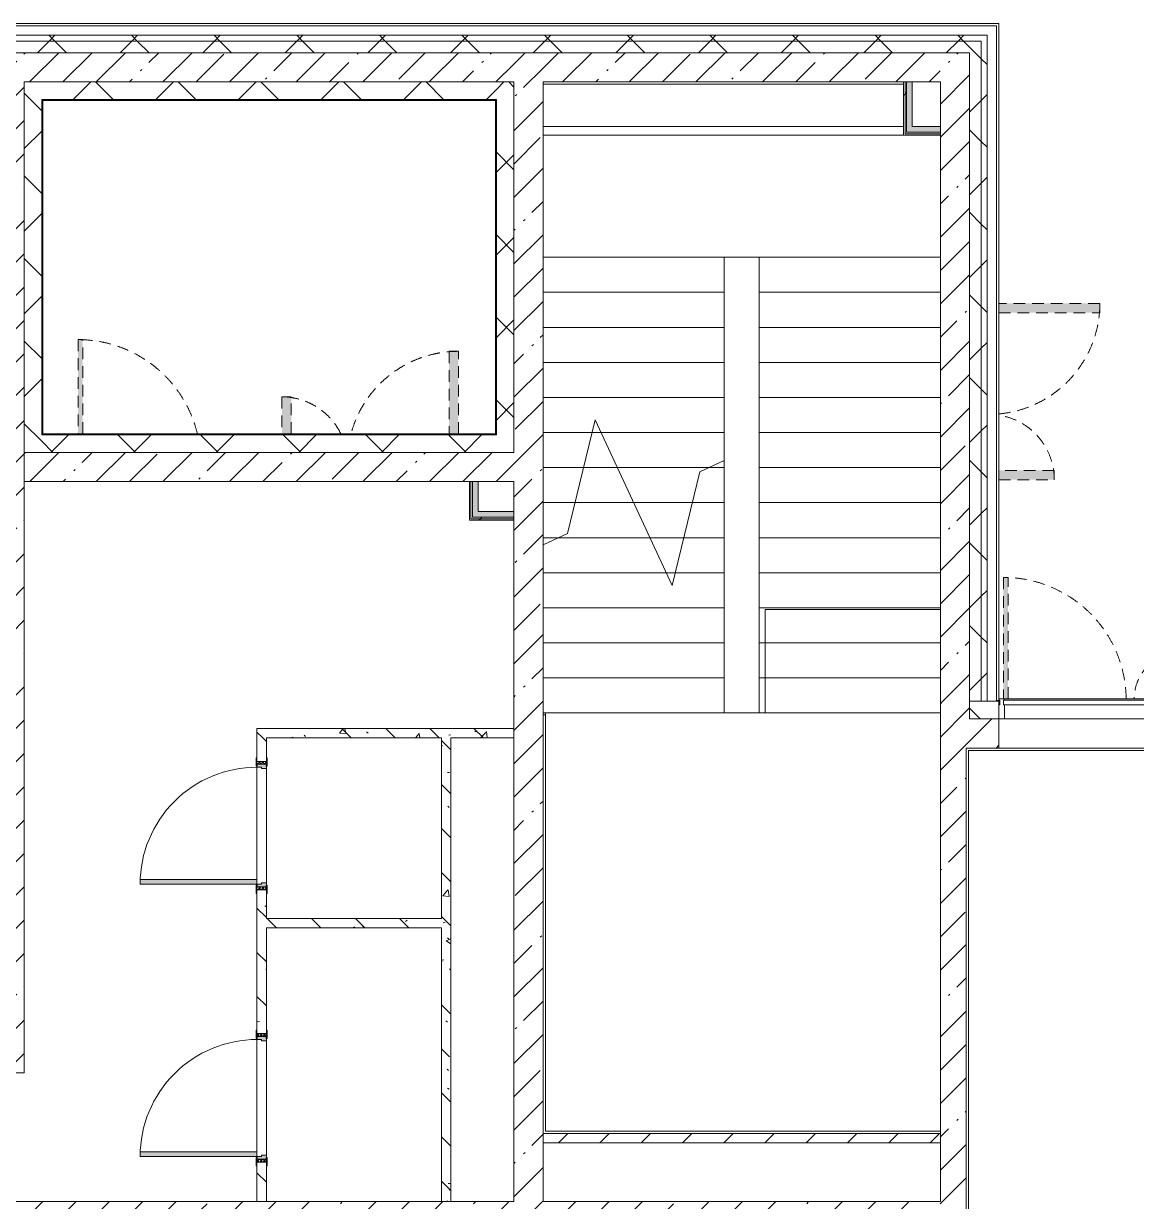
# Model space of a CAD drawing. Header units: millimetres. Extents: x -3238 to 193830, y -8553 to 29000.
# Drawn here: x 143921 to 153445, y 17270 to 27350 of the extents above; entities that cross this region are included whole.
import ezdxf

# ---------------------------------------------------------------- set-up
doc = ezdxf.new("R2010")
doc.units = ezdxf.units.MM
doc.linetypes.add('200_ШТРИХ__ш1_п0_6_', pattern=[160, 100, -60])
for name, color, linetype, lineweight in [('A-DETL-MBND-1', 7, '200_ШТРИХ__ш1_п0_6_', 9), ('A-GLAZ-2', 7, 'Continuous', 5), ('A-GLAZ-CWMG-4', 7, 'Continuous', 5), ('A-WALL', 7, 'Continuous', 9), ('A-WALL-3', 7, 'Continuous', 5), ('I-WALL-6', 7, 'Continuous', 5), ('S-STRS-2', 7, 'Continuous', 5), ('S-STRS-MBND-2', 7, 'Continuous', 5)]:
    doc.layers.add(name, color=color, linetype=linetype, lineweight=lineweight)
for name, color, linetype, lineweight, true_color in [('A-DOOR-2', 7, 'Continuous', 5, 0xaaaaaa), ('A-DOOR-3', 7, 'Continuous', 5, 0xe2e2e2), ('A-DOOR-FRAM-2', 7, 'Continuous', 5, 0xe2e2e2), ('A-DOOR-FRAM-3', 7, 'Continuous', 5, 0xaaaaaa), ('A-FLOR-3', 7, 'Continuous', 5, 0xaaaaaa), ('I-WALL-5', 7, 'Continuous', 9, 0xe7e7e7), ('I-WALL-8', 7, 'Continuous', 5, 0x787878)]:
    doc.layers.add(name, color=color, linetype=linetype, lineweight=lineweight, true_color=true_color)
pattern_1 = [(45, (58957.15, 0), (-353.5534, 353.5534), []), (135, (58957.15, 0), (-353.5534, -353.5534), [])]
pattern_2 = [(45, (58957.15, 0), (-285.1231, 285.1231), []), (45, (59242.27, 0), (-285.1231, 285.1231), [504.031, -100.806, 16.764, -84.042])]
pattern_3 = [(135, (58957.15, 0), (-377.1708, -377.1708), [533.4, -88.9, 17.78, -88.9]), (135, (58957.15, 376.94), (-377.1708, -377.1708), []), (50, (58957.15, 0), (637.6445, -55.7866), [66.675, -733.425]), (355, (58957.15, 0), (-123.3494, 668.699), [53.34, -586.74]), (100.451, (59010.3, -4.65), (514.299, 612.908), [56.665, -623.315]), (46.184, (58957.15, 177.8), (948.7764, -147.15), [100.012, -1100.137]), (96.636, (59036.2, 165.5), (830.909, 865.997), [84.998, -934.973]), (351.184, (58957.2, 177.8), (830.918, 865.988), [80.01, -880.11]), (21, (59046.05, 133.35), (530.6506, -357.9283), [66.675, -733.425]), (326, (59046.05, 133.35), (216.308, 644.6585), [53.34, -586.74]), (71.451, (59090.3, 103.5), (746.9596, 286.7243), [56.665, -623.315]), (37.5, (58957.15, 0), (10.81053, 295.9426), [16.764, -562.864, 16.764, -578.866, -588.962]), (37.5, (58957.15, 0), (10.81053, 295.9426), [-1175.258, 16.764, -572.198]), (7.5, (58957.15, 0), (233.8692, 350.6318), [16.764, -322.834, 16.764, -549.529, -224.472]), (7.5, (58957.15, 0), (233.8692, 350.6318), [-905.891, 16.764, -207.708]), (327.5, (58758.9, 0), (474.5678, -20.0513), [16.764, -205.486, 16.764, -676.656, -920.115]), (327.5, (58758.9, 0), (474.5678, -20.0513), [-915.67, 16.764, -903.351]), (317.5, (58670, 0), (518.4522, 88.9934), [16.764, -272.161, 16.764, -443.738, -653.415]), (317.5, (58670, 0), (518.4522, 88.9934), [-749.427, 16.764, -636.651])]
pattern_4 = [(45, (58957.15, 0), (-530.33, 530.33), []), (135, (58957.15, 0), (-530.33, -530.33), [])]

# ---------------------------------------------------------------- blocks, each defined once
blk = doc.blocks.new('110_Дверь_СКБ_2Ст_Внутренняя - ДН-7д_л__ ДОО_Дв_1450x2100h_Загрузочная_ Помещение холодильных камер-21737406-2_3_1_птичка')
at = {"layer": 'A-DETL-MBND-1'}
for points in [[(767.5, 283), (767.5, 990), (687.5, 990), (687.5, 283)], [(-662.5, 283), (-662.5, 600), (-742.5, 600), (-742.5, 283)]]:
    blk.add_hatch(color=256, dxfattribs=at).paths.add_polyline_path(points)
for p, q in [((767.5, 990), (687.5, 990)), ((687.5, 990), (687.5, 283)), ((767.5, 283), (767.5, 990)), ((-742.5, 600), (-742.5, 283)), ((-662.5, 600), (-742.5, 600)), ((-662.5, 283), (-662.5, 600))]:
    blk.add_line(p, q, dxfattribs=at)
for centre, radius, start, end in [((767.5, 40), 950, 90, 165), ((-742.5, 40), 560, 26.05405, 90)]:
    blk.add_arc(centre, radius, start, end, dxfattribs=at)
blk = doc.blocks.new('110_Дверь_СКБ_1Ст_Внутренняя1 - ДН-6д_ ДОО_Дв_1150x2100-24253098-2_3_1_птичка')
at = {"layer": 'A-DETL-MBND-1'}
blk.add_hatch(color=256, dxfattribs=at).paths.add_polyline_path([(-472.5, 283), (-472.5, 1090), (-512.5, 1090), (-512.5, 283)])
for p, q in [((-512.5, 1090), (-512.5, 283)), ((-472.5, 1090), (-512.5, 1090)), ((-472.5, 283), (-472.5, 1090))]:
    blk.add_line(p, q, dxfattribs=at)
blk.add_arc((-512.5, 40), 1050, 13.41257, 90, dxfattribs=at)
blk = doc.blocks.new('110_Дверь_СКБ_2Ст_Внутренняя - ДН-4д_ ДОО_Дв_1450x2100h_Лестничная клетка-23615437-2_3_1_птичка')
at = {"layer": 'A-DETL-MBND-1'}
for points in [[(-663, 990), (-743, 990), (-743, 125), (-663, 125), (-663, 517)], [(767, 125), (767, 600), (687, 600), (687, 125)]]:
    blk.add_hatch(color=256, dxfattribs=at).paths.add_polyline_path(points)
for p, q in [((-743, 990), (-743, 125)), ((-663, 990), (-743, 990)), ((-663, 125), (-663, 990)), ((767, 600), (687, 600)), ((687, 600), (687, 125)), ((767, 125), (767, 600))]:
    blk.add_line(p, q, dxfattribs=at)
for centre, radius, start, end in [((-743, 40), 950, 5.1855, 90), ((767, 40), 560, 90, 171.0757)]:
    blk.add_arc(centre, radius, start, end, dxfattribs=at)
blk = doc.blocks.new('110_Дверь_СКБ_1Ст_Внутренняя1 - Д-3 _п_ 1100x2100h_много всего-32422909-2_3_1_птичка')
at = {"layer": 'A-DOOR-2'}
h = blk.add_hatch(dxfattribs=at)
h.set_pattern_fill('FP_187', color=256, style=0, pattern_type=2)
h.set_pattern_definition([(135, (1751.41, 104.685), (-14.14214, -14.14214), []), (225, (1751.41, 104.685), (14.14214, -14.14214), [])])
h.paths.add_polyline_path([(537.5, -40), (562.5, -40), (562.5, 40), (537.5, 40)])
at = {"layer": 'A-DOOR-3'}
h = blk.add_hatch(color=256, dxfattribs=at)
h.paths.add_polyline_path([(-512.5, 40), (-512.5, -40), (-477.5, -40), (-477.5, 0), (-487.5, 0), (-487.5, 40)])
h.paths.add_polyline_path([(502.5, 0), (502.5, -40), (537.5, -40), (537.5, 40), (512.5, 40), (512.5, 0)])
at = {"layer": 'A-DOOR-FRAM-2'}
for points in [[(-487.5, 1040), (-487.5, 40), (-447.5, 40), (-447.5, 1040)], [(-567.5, 40), (-497.5, 40), (-497.5, 48), (-567.5, 48)], [(522.5, 40), (592.5, 40), (592.5, 48), (522.5, 48)], [(-567.5, -48), (-497.5, -48), (-497.5, -40), (-567.5, -40)], [(522.5, -48), (592.5, -48), (592.5, -40), (522.5, -40)]]:
    blk.add_hatch(color=256, dxfattribs=at).paths.add_polyline_path(points)
at = {"layer": 'A-DOOR-FRAM-3'}
h = blk.add_hatch(dxfattribs=at)
h.set_pattern_fill('FP_188', color=256, style=0, pattern_type=2)
h.set_pattern_definition([(45, (-371.384, 104.685), (-14.1421, 14.1421), []), (135, (-371.384, 104.685), (-14.1421, -14.1421), [])])
h.paths.add_polyline_path([(-537.5, -40), (-512.5, -40), (-512.5, 40), (-537.5, 40)])
at = {"layer": 'A-DOOR-2'}
for p, q in [((-487.5, 1040), (-487.5, 40)), ((-447.5, 1040), (-487.5, 1040)), ((-447.5, 40), (-447.5, 1040)), ((-487.5, 40), (-447.5, 40))]:
    blk.add_line(p, q, dxfattribs=at)
blk.add_arc((-487.5, 40), 1000, 360, 90, dxfattribs=at)
at = {"layer": 'A-DOOR-FRAM-3'}
for p, q in [((-497.5, 48), (-567.5, 48)), ((-567.5, 48), (-567.5, 40)), ((-567.5, 40), (-497.5, 40)), ((-512.5, 40), (-537.5, 40)), ((-537.5, 40), (-537.5, -40)), ((-487.5, 40), (-512.5, 40)), ((-512.5, 40), (-512.5, -40)), ((-512.5, -40), (-512.5, 40)), ((-497.5, 40), (-512.5, 40)), ((-512.5, 40), (-512.5, 39)), ((-512.5, 39), (-497.5, 39)), ((-497.5, 40), (-497.5, 48)), ((-497.5, 39), (-497.5, 40)), ((-487.5, 0), (-487.5, 40)), ((-477.5, 0), (-487.5, 0)), ((-477.5, -40), (-477.5, 0)), ((512.5, 0), (502.5, 0)), ((502.5, 0), (502.5, -40)), ((512.5, 40), (512.5, 0)), ((537.5, 40), (512.5, 40)), ((592.5, 48), (522.5, 48)), ((522.5, 48), (522.5, 40)), ((537.5, 40), (522.5, 40)), ((522.5, 40), (522.5, 39)), ((522.5, 40), (592.5, 40)), ((522.5, 39), (537.5, 39)), ((537.5, -40), (537.5, 40)), ((562.5, 40), (537.5, 40)), ((537.5, 40), (537.5, -40)), ((537.5, 39), (537.5, 40)), ((562.5, -40), (562.5, 40)), ((592.5, 40), (592.5, 48)), ((-497.5, -40), (-567.5, -40)), ((-567.5, -40), (-567.5, -48)), ((-567.5, -48), (-497.5, -48)), ((-537.5, -40), (-512.5, -40)), ((-497.5, -39), (-512.5, -39)), ((-512.5, -39), (-512.5, -40)), ((-512.5, -40), (-477.5, -40)), ((-512.5, -40), (-497.5, -40)), ((-497.5, -40), (-497.5, -39)), ((-497.5, -48), (-497.5, -40)), ((502.5, -40), (537.5, -40)), ((537.5, -39), (522.5, -39)), ((522.5, -39), (522.5, -40)), ((522.5, -40), (537.5, -40)), ((592.5, -40), (522.5, -40)), ((522.5, -40), (522.5, -48)), ((522.5, -48), (592.5, -48)), ((537.5, -40), (537.5, -39)), ((537.5, -40), (562.5, -40)), ((592.5, -48), (592.5, -40))]:
    blk.add_line(p, q, dxfattribs=at)
blk = doc.blocks.new('DRS_ДПУ_распашная__2Ст_Прямоугольная1 - ВН-4_ Нр_ДО_1500х2200 глухая-26741401-2_3_1_птичка')
at = {"layer": 'A-DETL-MBND-1'}
h = blk.add_hatch(color=256, dxfattribs=at)
h.paths.add_polyline_path([(-760, 10), (-730, 10), (-730, 1050), (-770, 1050), (-770, 10)])
h.paths.add_polyline_path([(-760, 0), (-760, 10), (-770, 0)])
h = blk.add_hatch(color=256, dxfattribs=at)
h.paths.add_polyline_path([(760, 0), (770, 0), (760, 10)])
h.paths.add_polyline_path([(760, 10), (770, 10), (770, 423), (730, 423), (730, 10)])
for p, q in [((-770, 1050), (-770, 10)), ((-730, 1050), (-770, 1050)), ((-730, 10), (-730, 1050)), ((770, 423), (730, 423)), ((730, 423), (730, 10)), ((770, 10), (770, 423))]:
    blk.add_line(p, q, dxfattribs=at)
for centre, radius, start, end in [((-770, 0), 1050, 0.552, 90), ((770, 0), 423, 90, 178.6103)]:
    blk.add_arc(centre, radius, start, end, dxfattribs=at)
blk = doc.blocks.new('Прямоугольный импост - Импост структурный с накладкой - 170мм-23713232-2_3_1_птичка')
at = {"layer": 'A-DETL-MBND-1'}
blk.add_line((0, 0), (-10, 0), dxfattribs=at)
blk = doc.blocks.new('Прямоугольный импост - Импост структурный с накладкой - 170мм-22874499-2_3_1_птичка')
at = {"layer": 'A-GLAZ-CWMG-4'}
for p, q in [((0, 160), (-50, 160)), ((-50, 160), (-50, 40)), ((0, 40), (0, 160)), ((-50, 40), (-40, 40)), ((-40, 0), (-50, 0)), ((-50, 0), (-50, -10)), ((-40, 40), (-40, 0)), ((-10, 0), (-10, 40)), ((-10, 40), (0, 40)), ((0, 0), (-10, 0)), ((0, -10), (0, 0)), ((-50, -10), (0, -10))]:
    blk.add_line(p, q, dxfattribs=at)
blk = doc.blocks.new('PNS_Панель прямоугольная1 - Нр_Стекло - 40мм-22959730-2_3_1_птичка')
at = {"layer": 'A-GLAZ-2'}
for p, q in [((-770, 0), (770, 0)), ((770, 0), (-770, 0)), ((-760, -40), (760, -40))]:
    blk.add_line(p, q, dxfattribs=at)
blk = doc.blocks.new('Прямоугольный импост - Импост структурный с накладкой - 170мм-22855553-2_3_1_птичка')
at = {"layer": 'A-GLAZ-CWMG-4'}
for p, q in [((93360, 21560), (93360, 21570)), ((93360, 21570), (94880, 21570)), ((94880, 21570), (94880, 21560)), ((93360, 21400), (94880, 21400))]:
    blk.add_line(p, q, dxfattribs=at)
blk = doc.blocks.new('Зашивка приборов отопления33 - Зашивка приборов отопления-33324347-2_3_1_птичка')
at = {"layer": 'A-WALL-3'}
for p, q in [((124366, 19499), (121281, 19499)), ((121281, 19136), (124366, 19136)), ((124366, 19136), (121281, 19136)), ((121281, 19061), (124366, 19061))]:
    blk.add_line(p, q, dxfattribs=at)

msp = doc.modelspace()

# ---------------------------------------------------------------- hatches: boundary and pattern name
at = {"layer": 'A-WALL-3'}
h = msp.add_hatch(dxfattribs=at)
h.set_pattern_fill('FP_151', color=256, style=0, pattern_type=2)
h.set_pattern_definition(pattern_1)
h.paths.add_polyline_path([(152117.2, 27200), (152117.2, 27250), (139307.2, 27250), (139307.2, 27200), (152017.2, 27200)])
h.paths.add_polyline_path([(136807.2, 27200), (136807.2, 27250), (135297.2, 27250), (135297.2, 27200), (136003.2, 27200)])
h.paths.add_polyline_path([(125117.2, 27200), (126917.2, 27200), (126917.2, 27250), (125117.2, 27250)])
h.paths.add_polyline_path([(127817.2, 27200), (133197.2, 27200), (133197.2, 27250), (127817.2, 27250)])
h.paths.add_polyline_path([(124217.2, 27200), (124217.2, 27250), (123137.2, 27250), (123137.2, 27200), (123912.4, 27200)])
h.paths.add_polyline_path([(112817.3, 27200), (113967, 27200), (113967, 27250), (112817.3, 27250)])
h.paths.add_polyline_path([(109717.3, 27200), (109717.3, 27250), (108617.4, 27250), (108617.4, 27200), (108937.7, 27200)])
h.paths.add_polyline_path([(114867, 27200), (116117.2, 27200), (116117.2, 27250), (114867, 27250)])
h.paths.add_polyline_path([(107717.4, 27200), (107717.4, 27250), (106464.2, 27250), (106464.2, 27200), (106855.7, 27200)])
h.paths.add_polyline_path([(119997.2, 27200), (119997.2, 27250), (118817.2, 27250), (118817.2, 27200), (119712.4, 27200)])
h.paths.add_polyline_path([(103364.2, 27200), (103364.2, 27250), (100967.2, 27250), (100967.2, 27200), (102691.8, 27200)])
h = msp.add_hatch(dxfattribs=at)
h.set_pattern_fill('FP_151', color=256, style=0, pattern_type=2)
h.set_pattern_definition(pattern_1)
h.paths.add_polyline_path([(152167.2, 21550), (152167.2, 27250), (152117.2, 27250), (152117.2, 21550), (152138.5, 21550)])
h = msp.add_hatch(dxfattribs=at)
h.set_pattern_fill('FP_151', color=256, style=0, pattern_type=2)
h.set_pattern_definition(pattern_1)
h.paths.add_polyline_path([(152017.2, 27100), (152017.2, 27200), (139307.2, 27200), (139307.2, 27100), (148495, 27100)])
h.paths.add_polyline_path([(136003.2, 27100), (136807.2, 27100), (136807.2, 27200), (135297.2, 27200), (135297.2, 27100), (135707.2, 27100)])
h.paths.add_polyline_path([(125593.4, 27100), (126917.2, 27100), (126917.2, 27200), (125117.2, 27200), (125117.2, 27100)])
h.paths.add_polyline_path([(129267.2, 27100), (133197.2, 27100), (133197.2, 27200), (127817.2, 27200), (127817.2, 27100)])
h.paths.add_polyline_path([(119347.5, 27100), (119997.2, 27100), (119997.2, 27200), (118817.2, 27200), (118817.2, 27100)])
h.paths.add_polyline_path([(123511.5, 27100), (124217.2, 27100), (124217.2, 27200), (123137.2, 27200), (123137.2, 27100)])
h.paths.add_polyline_path([(113101.6, 27100), (113967, 27100), (113967, 27200), (112817.3, 27200), (112817.3, 27100)])
h.paths.add_polyline_path([(114867, 27100), (116117.2, 27100), (116117.2, 27200), (114867, 27200)])
h.paths.add_polyline_path([(109322, 27100), (109717.3, 27100), (109717.3, 27200), (108617.4, 27200), (108617.4, 27100), (108937.7, 27100)])
h.paths.add_polyline_path([(103364.2, 27100), (103364.2, 27200), (101017.2, 27200), (101017.2, 27100), (102691.8, 27100)])
h.paths.add_polyline_path([(106464.2, 27100), (107717.4, 27100), (107717.4, 27200), (106464.2, 27200)])
h = msp.add_hatch(dxfattribs=at)
h.set_pattern_fill('FP_151', color=256, style=0, pattern_type=2)
h.set_pattern_definition(pattern_1)
h.paths.add_polyline_path([(152117.2, 21550), (152117.2, 27200), (152017.2, 27200), (152017.2, 21550)])
h = msp.add_hatch(dxfattribs=at)
h.set_pattern_fill('FP_151', color=256, style=0, pattern_type=2)
h.set_pattern_definition(pattern_1)
h.paths.add_polyline_path([(143927.2, 23680), (144077.2, 23680), (144077.2, 26850), (143927.2, 26850), (143927.2, 23986.7)])
h = msp.add_hatch(dxfattribs=at)
h.set_pattern_fill('FP_151', color=256, style=0, pattern_type=2)
h.set_pattern_definition(pattern_1)
h.paths.add_polyline_path([(147967.2, 26700), (147967.2, 26850), (144077.2, 26850), (144080.2, 26700), (147964.2, 26700)])
h = msp.add_hatch(dxfattribs=at)
h.set_pattern_fill('FP_151', color=256, style=0, pattern_type=2)
h.set_pattern_definition(pattern_1)
h.paths.add_polyline_path([(147967.2, 23680), (148117.2, 23680), (148117.2, 26850), (147967.2, 26850), (147967.2, 23830)])
h = msp.add_hatch(dxfattribs=at)
h.set_pattern_fill('FP_151', color=256, style=0, pattern_type=2)
h.set_pattern_definition(pattern_1)
h.paths.add_polyline_path([(146413.1, 23680), (147967.2, 23680), (147964.2, 23830), (144077.2, 23830), (144077.2, 23680), (145372.1, 23680)])
h = msp.add_hatch(dxfattribs=at)
h.set_pattern_fill('FP_151', color=256, style=0, pattern_type=2)
h.set_pattern_definition(pattern_1)
h.paths.add_polyline_path([(184037.2, 21400), (184187.2, 21400), (184187.2, 21550), (179107.4, 21550), (179107.4, 21400), (183888.4, 21400)])
h.paths.add_polyline_path([(168907.6, 21400), (170207.2, 21400), (170207.2, 21550), (168907.6, 21550)])
h.paths.add_polyline_path([(168007.6, 21400), (168007.6, 21550), (166707.6, 21550), (166707.6, 21400), (167232.7, 21400)])
h.paths.add_polyline_path([(171107.2, 21400), (172257.6, 21400), (172257.6, 21550), (171107.2, 21550)])
h.paths.add_polyline_path([(178207.4, 21400), (178207.4, 21550), (176857.6, 21550), (176857.6, 21400), (177642.5, 21400)])
h.paths.add_polyline_path([(165150.7, 21400), (165807.6, 21400), (165807.6, 21550), (164507.4, 21550), (164507.4, 21400), (165007.2, 21400)])
h.paths.add_polyline_path([(175560.5, 21400), (175957.6, 21400), (175957.6, 21550), (174557.6, 21550), (174557.6, 21400), (175057.6, 21400)])
h.paths.add_polyline_path([(161007.2, 21400), (162207.4, 21400), (162207.4, 21550), (161007.2, 21550)])
h.paths.add_polyline_path([(152138.5, 21400), (152267.2, 21400), (152267.2, 21550), (152017.2, 21550), (152017.2, 21400)])
h.paths.add_polyline_path([(156822.9, 21400), (160107.2, 21400), (160107.2, 21550), (155567.2, 21550), (155567.2, 21400)])
at = {"layer": 'I-WALL-5'}
for points in [[(151527.2, 26420), (151527.2, 26850), (151477.2, 26850), (151477.2, 26420)], [(151767.2, 26420), (151767.2, 26470), (151527.2, 26470), (151527.2, 26420), (151618, 26420)], [(147812.2, 23125), (147812.2, 23430), (147762.2, 23430), (147762.2, 23125)], [(147812.2, 23125), (148117.2, 23125), (148117.2, 23175), (147812.2, 23175)]]:
    msp.add_hatch(color=256, dxfattribs=at).paths.add_polyline_path(points)
at = {"layer": 'I-WALL-6'}
h = msp.add_hatch(dxfattribs=at)
h.set_pattern_fill('FP_159', color=256, style=0, pattern_type=2)
h.set_pattern_definition(pattern_2)
h.paths.add_polyline_path([(143707.2, 18370), (143927.2, 18370), (143927.2, 27100), (143707.2, 27100), (143707.2, 18661.1)])
h = msp.add_hatch(dxfattribs=at)
h.set_pattern_fill('FP_159', color=256, style=0, pattern_type=2)
h.set_pattern_definition(pattern_2)
h.paths.add_polyline_path([(146413.1, 26850), (148117.2, 26850), (148117.2, 27100), (143927.2, 27100), (143927.2, 26850), (144331.1, 26850)])
h = msp.add_hatch(dxfattribs=at)
h.set_pattern_fill('FP_159', color=256, style=0, pattern_type=2)
h.set_pattern_definition(pattern_2)
h.paths.add_polyline_path([(148367.2, 17270), (148367.2, 27100), (148117.2, 27100), (148117.2, 17270)])
h = msp.add_hatch(dxfattribs=at)
h.set_pattern_fill('FP_159', color=256, style=0, pattern_type=2)
h.set_pattern_definition(pattern_2)
h.paths.add_polyline_path([(150577, 26850), (151767.2, 26850), (151767.2, 27100), (148367.2, 27100), (148367.2, 26850), (148495, 26850)])
h = msp.add_hatch(dxfattribs=at)
h.set_pattern_fill('FP_159', color=256, style=0, pattern_type=2)
h.set_pattern_definition(pattern_2)
h.paths.add_polyline_path([(151987.2, 21550), (152017.2, 21558), (152017.2, 27100), (151767.2, 27100), (151767.2, 21550)])
h.paths.add_polyline_path([(151987.2, 21400), (152017.2, 21400), (152017.2, 21550), (151987.2, 21550)])
h = msp.add_hatch(dxfattribs=at)
h.set_pattern_fill('FP_255', color=256, style=0, pattern_type=2)
h.set_pattern_definition(pattern_4)
h.paths.add_polyline_path([(151464.7, 26395), (151464.7, 26850), (151452.2, 26850), (151452.2, 26395)])
h = msp.add_hatch(dxfattribs=at)
h.set_pattern_fill('FP_255', color=256, style=0, pattern_type=2)
h.set_pattern_definition(pattern_4)
h.paths.add_polyline_path([(151477.2, 26407.5), (151477.2, 26850), (151464.7, 26850), (151464.7, 26407.5)])
h = msp.add_hatch(dxfattribs=at)
h.set_pattern_fill('FP_159', color=256, style=0, pattern_type=2)
h.set_pattern_definition(pattern_2)
h.paths.add_polyline_path([(147454, 23430), (148117.2, 23430), (148117.2, 23680), (143927.2, 23680), (143927.2, 23430), (146413.1, 23430)])
h = msp.add_hatch(dxfattribs=at)
h.set_pattern_fill('FP_255', color=256, style=0, pattern_type=2)
h.set_pattern_definition(pattern_4)
h.paths.add_polyline_path([(147749.7, 23100), (148117.2, 23100), (148117.2, 23112.5), (147749.7, 23112.5)])
h = msp.add_hatch(dxfattribs=at)
h.set_pattern_fill('FP_255', color=256, style=0, pattern_type=2)
h.set_pattern_definition(pattern_4)
h.paths.add_polyline_path([(147974.5, 23112.5), (148117.2, 23112.5), (148117.2, 23125), (147762.2, 23125), (147762.2, 23112.5), (147812.2, 23112.5)])
h = msp.add_hatch(dxfattribs=at)
h.set_pattern_fill('FP_159', color=256, style=0, pattern_type=2)
h.set_pattern_definition(pattern_2)
h.paths.add_polyline_path([(151987.2, 13400), (151987.2, 13620), (151957.2, 13620), (151957.2, 13628), (151987.2, 13628), (151987.2, 21550), (151767.2, 21550), (151767.2, 13400), (151957.2, 13400)])
h = msp.add_hatch(dxfattribs=at)
h.set_pattern_fill('FP_159', color=256, style=0, pattern_type=2)
h.set_pattern_definition(pattern_2)
h.paths.add_polyline_path([(159537.2, 21150), (159537.2, 21400), (155567.2, 21400), (155567.2, 21150), (159277.2, 21150)])
h.paths.add_polyline_path([(152138.5, 21150), (152267.2, 21150), (152267.2, 21400), (151987.2, 21400), (151987.2, 21150)])
h = msp.add_hatch(dxfattribs=at)
h.set_pattern_fill('FP_163', color=256, style=0, pattern_type=2)
h.set_pattern_definition([(45, (58957.15, 0), (-176.7767, 176.7767), [])])
h.paths.add_polyline_path([(151767.2, 17770), (151767.2, 17850), (148367.2, 17850), (148367.2, 17770), (148495, 17770)])
h = msp.add_hatch(dxfattribs=at)
h.set_pattern_fill('FP_159', color=256, style=0, pattern_type=2)
h.set_pattern_definition(pattern_2)
h.paths.add_polyline_path([(143707.2, 16300), (143927.2, 16300), (143927.2, 17270), (143707.2, 17270), (143707.2, 16886)])
h = msp.add_hatch(dxfattribs=at)
h.set_pattern_fill('FP_159', color=256, style=0, pattern_type=2)
h.set_pattern_definition(pattern_2)
h.paths.add_polyline_path([(145227.2, 17050), (145447.2, 17050), (145447.2, 17270), (143927.2, 17270), (143927.2, 17050), (144331.1, 17050)])
h = msp.add_hatch(dxfattribs=at)
h.set_pattern_fill('FP_159', color=256, style=0, pattern_type=2)
h.set_pattern_definition(pattern_2)
h.paths.add_polyline_path([(151767.2, 17050), (151767.2, 17270), (145447.2, 17270), (145447.2, 17050), (150577, 17050)])
at = {"layer": 'I-WALL-8'}
h = msp.add_hatch(dxfattribs=at)
h.set_pattern_fill('FP_170', color=256, style=0, pattern_type=2)
h.set_pattern_definition(pattern_3)
h.paths.add_polyline_path([(148117.2, 21235.8), (148117.2, 21315.8), (145918.9, 21315.8), (145918.9, 21235.8), (147578.9, 21235.8)])
h = msp.add_hatch(dxfattribs=at)
h.set_pattern_fill('FP_170', color=256, style=0, pattern_type=2)
h.set_pattern_definition(pattern_3)
h.paths.add_polyline_path([(145918.9, 17270), (145998.9, 17270), (145998.9, 17605.4), (145918.9, 17605.4), (145918.9, 17477.7)])
h.paths.add_polyline_path([(145918.9, 18705.4), (145998.9, 18705.4), (145998.9, 19935.8), (145918.9, 19935.8), (145918.9, 18735.4)])
h.paths.add_polyline_path([(145998.9, 21035.8), (145998.9, 21235.8), (145918.9, 21235.8), (145918.9, 21035.8)])
h = msp.add_hatch(dxfattribs=at)
h.set_pattern_fill('FP_170', color=256, style=0, pattern_type=2)
h.set_pattern_definition(pattern_3)
h.paths.add_polyline_path([(147578.9, 16180), (147578.9, 17050), (147498.9, 17050), (147498.9, 16180)])
h.paths.add_polyline_path([(147498.9, 17270), (147578.9, 17270), (147578.9, 21235.8), (147498.9, 21235.8), (147498.9, 17477.7)])
h = msp.add_hatch(dxfattribs=at)
h.set_pattern_fill('FP_170', color=256, style=0, pattern_type=2)
h.set_pattern_definition(pattern_3)
h.paths.add_polyline_path([(147498.9, 19610), (147498.9, 19690), (145998.9, 19690), (145998.9, 19610), (146413.1, 19610)])

# ---------------------------------------------------------------- linework, layer by layer
at = {"layer": 'A-FLOR-3'}
for p, q in [((151767.2, 22335), (150267.2, 22335)), ((150267.2, 22335), (150267.2, 21450)), ((148388.2, 21435), (148367.2, 21435)), ((148388.2, 21450), (148388.2, 17871)), ((151767.2, 21450), (149917.2, 21450)), ((152007.2, 21130), (152007.2, 13628)), ((154137.2, 21130), (152007.2, 21130)), ((154137.2, 21150), (152267.2, 21150)), ((148388.2, 17871), (151767.2, 17871))]:
    msp.add_line(p, q, dxfattribs=at)
at = {"layer": 'A-WALL'}
for p, q in [((152247.2, 27330), (139307.2, 27330)), ((152247.2, 21550), (152247.2, 27330)), ((152167.2, 27250), (139307.2, 27250)), ((152167.2, 21550), (152167.2, 27250)), ((152117.2, 27200), (139307.2, 27200)), ((152117.2, 21550), (152117.2, 27200)), ((152017.2, 27100), (152017.2, 21400)), ((143927.2, 26850), (144085.2, 26850)), ((147959.2, 26850), (148117.2, 26850)), ((148117.2, 23680), (148117.2, 26850)), ((151464.7, 26407.5), (151464.7, 26850)), ((151477.2, 26420), (151477.2, 26850)), ((144077.2, 23830), (144077.2, 26700)), ((144077.2, 26700), (147967.2, 26700)), ((144080.2, 23833), (144080.2, 26697)), ((144080.2, 26697), (147964.2, 26697)), ((147964.2, 26697), (147964.2, 23833)), ((147967.2, 26700), (147967.2, 23830)), ((151767.2, 26420), (151477.2, 26420)), ((151767.2, 26395), (151767.2, 26470)), ((151767.2, 26407.5), (151464.7, 26407.5)), ((144077.2, 23830), (147967.2, 23830)), ((144080.2, 23833), (147964.2, 23833)), ((147812.2, 23430), (147737.2, 23430)), ((147749.7, 23112.5), (147749.7, 23430)), ((147762.2, 23125), (147762.2, 23430)), ((148117.2, 23112.5), (147749.7, 23112.5)), ((148117.2, 23125), (147762.2, 23125)), ((148117.2, 23100), (148117.2, 23175)), ((151767.2, 21550), (151767.2, 21150)), ((152267.2, 21550), (152017.2, 21550)), ((152247.2, 21558), (152267.2, 21558)), ((152267.2, 21553), (152247.2, 21553)), ((152017.2, 21400), (152267.2, 21400)), ((148117.2, 21235.8), (148117.2, 21315.8)), ((148367.2, 17850), (148367.2, 17770)), ((151767.2, 17770), (151767.2, 17850)), ((145918.9, 17270), (145998.9, 17270)), ((147498.9, 17270), (147578.9, 17270))]:
    msp.add_line(p, q, dxfattribs=at)
at = {"layer": 'A-WALL-3'}
for p, q in [((152267.2, 27350), (113967, 27350)), ((152267.2, 21400), (152267.2, 27350)), ((143157.2, 27100), (152017.2, 27100)), ((144085.2, 23838), (144085.2, 26692)), ((144085.2, 26692), (147959.2, 26692)), ((147959.2, 26692), (147959.2, 23838)), ((147959.2, 23838), (144085.2, 23838)), ((143927.2, 23680), (148117.2, 23680))]:
    msp.add_line(p, q, dxfattribs=at)
at = {"layer": 'I-WALL-6'}
for p, q in [((152017.2, 27100), (148117.2, 27100)), ((143927.2, 18370), (143927.2, 26850)), ((144085.2, 26850), (147959.2, 26850)), ((148367.2, 17850), (148367.2, 26850)), ((148367.2, 26850), (151767.2, 26850)), ((151452.2, 26850), (151452.2, 26395)), ((151527.2, 26470), (151527.2, 26850)), ((151767.2, 26850), (151767.2, 26470)), ((151767.2, 26470), (151527.2, 26470)), ((151452.2, 26395), (151767.2, 26395)), ((151767.2, 26395), (151767.2, 17850)), ((143927.2, 23430), (147737.2, 23430)), ((147737.2, 23430), (147737.2, 23100)), ((147812.2, 23430), (148117.2, 23430)), ((147812.2, 23175), (147812.2, 23430)), ((148117.2, 23430), (148117.2, 23175)), ((147737.2, 23100), (148117.2, 23100)), ((148117.2, 23175), (147812.2, 23175)), ((148117.2, 23100), (148117.2, 21315.8)), ((152267.2, 21150), (152267.2, 21400)), ((148117.2, 21315.8), (145918.9, 21315.8)), ((145918.9, 21315.8), (145918.9, 21065.8)), ((145998.9, 21235.8), (147498.9, 21235.8)), ((145998.9, 21065.8), (145998.9, 21235.8)), ((147498.9, 21235.8), (147498.9, 19690)), ((147578.9, 21235.8), (148117.2, 21235.8)), ((147578.9, 17270), (147578.9, 21235.8)), ((148117.2, 21235.8), (148117.2, 17270)), ((151987.2, 13628), (151987.2, 21150)), ((151987.2, 21150), (152267.2, 21150)), ((145918.9, 20025.8), (145918.9, 20985.8)), ((145998.9, 20975.8), (145998.9, 19995.8)), ((145918.9, 19905.8), (145918.9, 18735.4)), ((145998.9, 19690), (145998.9, 19905.8)), ((147498.9, 19690), (145998.9, 19690)), ((145998.9, 18735.4), (145998.9, 19610)), ((145998.9, 19610), (147498.9, 19610)), ((147498.9, 19610), (147498.9, 17270)), ((145918.9, 17695.4), (145918.9, 18655.4)), ((145998.9, 18645.4), (145998.9, 17665.4)), ((143707.2, 18370), (143927.2, 18370)), ((151767.2, 17850), (148367.2, 17850)), ((148367.2, 17270), (148367.2, 17770)), ((148367.2, 17770), (151767.2, 17770)), ((151767.2, 17770), (151767.2, 17270)), ((145918.9, 17575.4), (145918.9, 17270)), ((145998.9, 17270), (145998.9, 17575.4)), ((145918.9, 17270), (143707.2, 17270)), ((147498.9, 17270), (145998.9, 17270)), ((148117.2, 17270), (147578.9, 17270)), ((151767.2, 17270), (148367.2, 17270))]:
    msp.add_line(p, q, dxfattribs=at)
at = {"layer": 'S-STRS-2'}
for p, q in [((148367.2, 25350), (149917.2, 25350)), ((148367.2, 25350), (149917.2, 25350)), ((149917.2, 25350), (150217.2, 25350)), ((149917.2, 25050), (149917.2, 25350)), ((151767.2, 25350), (150217.2, 25350)), ((150217.2, 25350), (150217.2, 25050)), ((151767.2, 25350), (150217.2, 25350)), ((148367.2, 25050), (149917.2, 25050)), ((148367.2, 25050), (149917.2, 25050)), ((149917.2, 24750), (149917.2, 25050)), ((150217.2, 25050), (150217.2, 24750)), ((151767.2, 25050), (150217.2, 25050)), ((151767.2, 25050), (150217.2, 25050)), ((148367.2, 24750), (149917.2, 24750)), ((148367.2, 24750), (149917.2, 24750)), ((149917.2, 24450), (149917.2, 24750)), ((150217.2, 24750), (150217.2, 24450)), ((151767.2, 24750), (150217.2, 24750)), ((151767.2, 24750), (150217.2, 24750)), ((148367.2, 24450), (149917.2, 24450)), ((148367.2, 24450), (149917.2, 24450)), ((149917.2, 24150), (149917.2, 24450)), ((150217.2, 24450), (150217.2, 24150)), ((151767.2, 24450), (150217.2, 24450)), ((151767.2, 24450), (150217.2, 24450)), ((148367.2, 24150), (149917.2, 24150)), ((148367.2, 24150), (149917.2, 24150)), ((149917.2, 23850), (149917.2, 24150)), ((150217.2, 24150), (150217.2, 23850)), ((151767.2, 24150), (150217.2, 24150)), ((151767.2, 24150), (150217.2, 24150)), ((148367.2, 23850), (148785.7, 23850)), ((148367.2, 23850), (148785.7, 23850)), ((148785.7, 23850), (148862.4, 23850)), ((148785.7, 23850), (148862.4, 23850)), ((148862.4, 23850), (149917.2, 23850)), ((148862.4, 23850), (149917.2, 23850)), ((149917.2, 23611.4), (149917.2, 23850)), ((150217.2, 23850), (150217.2, 23550)), ((151767.2, 23850), (150217.2, 23850)), ((151767.2, 23850), (150217.2, 23850)), ((149917.2, 23550), (149917.2, 23611.4)), ((148367.2, 23550), (148712.8, 23550)), ((148367.2, 23550), (148712.8, 23550)), ((148712.8, 23550), (149002.3, 23550)), ((148712.8, 23550), (149002.3, 23550)), ((149002.3, 23550), (149785.5, 23550)), ((149002.3, 23550), (149785.5, 23550)), ((149785.5, 23550), (149917.2, 23550)), ((149785.5, 23550), (149917.2, 23550)), ((149917.2, 23250), (149917.2, 23550)), ((150217.2, 23550), (150217.2, 23250)), ((151767.2, 23550), (150217.2, 23550)), ((151767.2, 23550), (150217.2, 23550)), ((148367.2, 23250), (148639.9, 23250)), ((148367.2, 23250), (148639.9, 23250)), ((148639.9, 23250), (149142.2, 23250)), ((148639.9, 23250), (149142.2, 23250)), ((149142.2, 23250), (149644.4, 23250)), ((149142.2, 23250), (149644.4, 23250)), ((149644.4, 23250), (149917.2, 23250)), ((149644.4, 23250), (149917.2, 23250)), ((149917.2, 22950), (149917.2, 23250)), ((150217.2, 23250), (150217.2, 22950)), ((151767.2, 23250), (150217.2, 23250)), ((151767.2, 23250), (150217.2, 23250)), ((148367.2, 22950), (148495, 22950)), ((148367.2, 22950), (148495, 22950)), ((148498.8, 22950), (149282, 22950)), ((148498.8, 22950), (149282, 22950)), ((149282, 22950), (149571.5, 22950)), ((149282, 22950), (149571.5, 22950)), ((149571.5, 22950), (149917.2, 22950)), ((149571.5, 22950), (149917.2, 22950)), ((149917.2, 22650), (149917.2, 22950)), ((150217.2, 22950), (150217.2, 22650)), ((151767.2, 22950), (150217.2, 22950)), ((151767.2, 22950), (150217.2, 22950)), ((148367.2, 22650), (149421.9, 22650)), ((148367.2, 22650), (149421.9, 22650)), ((149421.9, 22650), (149498.6, 22650)), ((149421.9, 22650), (149498.6, 22650)), ((149498.6, 22650), (149917.2, 22650)), ((149498.6, 22650), (149917.2, 22650)), ((149917.2, 22350), (149917.2, 22650)), ((150217.2, 22650), (150217.2, 22350)), ((151767.2, 22650), (150217.2, 22650)), ((151767.2, 22650), (150217.2, 22650)), ((148367.2, 22350), (149917.2, 22350)), ((148367.2, 22350), (149917.2, 22350)), ((149917.2, 22050), (149917.2, 22350)), ((151767.2, 22350), (150217.2, 22350)), ((148367.2, 22050), (149917.2, 22050)), ((148367.2, 22050), (149917.2, 22050)), ((149917.2, 21750), (149917.2, 22050)), ((148367.2, 21750), (149917.2, 21750)), ((148367.2, 21750), (149917.2, 21750)), ((149917.2, 21450), (149917.2, 21750)), ((148367.2, 21450), (149917.2, 21450)), ((148367.2, 21450), (149917.2, 21450))]:
    msp.add_line(p, q, dxfattribs=at)
at = {"layer": 'S-STRS-MBND-2'}
for p, q in [((148367.2, 26850), (148367.2, 25350)), ((151767.2, 26850), (148367.2, 26850)), ((151767.2, 25350), (151767.2, 26850)), ((148367.2, 25350), (149917.2, 25350)), ((148367.2, 23550), (148367.2, 25350)), ((148367.2, 25350), (149917.2, 25350)), ((149917.2, 25350), (150217.2, 25350)), ((149917.2, 23611.4), (149917.2, 25350)), ((151767.2, 25350), (150217.2, 25350)), ((150217.2, 25350), (150217.2, 21450)), ((151767.2, 25350), (150217.2, 25350)), ((151767.2, 25350), (151767.2, 21450)), ((148367.2, 25050), (149917.2, 25050)), ((148367.2, 25050), (149917.2, 25050)), ((151767.2, 25050), (150217.2, 25050)), ((151767.2, 25050), (150217.2, 25050)), ((148367.2, 24750), (149917.2, 24750)), ((148367.2, 24750), (149917.2, 24750)), ((151767.2, 24750), (150217.2, 24750)), ((151767.2, 24750), (150217.2, 24750)), ((148367.2, 24450), (149917.2, 24450)), ((148367.2, 24450), (149917.2, 24450)), ((151767.2, 24450), (150217.2, 24450)), ((151767.2, 24450), (150217.2, 24450)), ((148367.2, 24150), (149917.2, 24150)), ((148367.2, 24150), (149917.2, 24150)), ((151767.2, 24150), (150217.2, 24150)), ((151767.2, 24150), (150217.2, 24150)), ((148812, 23958.1), (148575.7, 22985.9)), ((149472.3, 22541.9), (148812, 23958.1)), ((148367.2, 23850), (148785.7, 23850)), ((148367.2, 23850), (148785.7, 23850)), ((148862.4, 23850), (149917.2, 23850)), ((148862.4, 23850), (149917.2, 23850)), ((151767.2, 23850), (150217.2, 23850)), ((151767.2, 23850), (150217.2, 23850)), ((149917.2, 23611.4), (149708.6, 23514.1)), ((148367.2, 23550), (148712.8, 23550)), ((148367.2, 23550), (148712.8, 23550)), ((149002.3, 23550), (149785.5, 23550)), ((149002.3, 23550), (149785.5, 23550)), ((149708.6, 23514.1), (149472.3, 22541.9)), ((151767.2, 23550), (150217.2, 23550)), ((151767.2, 23550), (150217.2, 23550)), ((148367.2, 23250), (148639.9, 23250)), ((148367.2, 23250), (148639.9, 23250)), ((149142.2, 23250), (149644.4, 23250)), ((149142.2, 23250), (149644.4, 23250)), ((151767.2, 23250), (150217.2, 23250)), ((151767.2, 23250), (150217.2, 23250)), ((148575.7, 22985.9), (148367.2, 22888.6)), ((148367.2, 22950), (148498.8, 22950)), ((148367.2, 22950), (148498.8, 22950)), ((149282, 22950), (149571.5, 22950)), ((149282, 22950), (149571.5, 22950)), ((151767.2, 22950), (150217.2, 22950)), ((151767.2, 22950), (150217.2, 22950)), ((149421.9, 22650), (149498.6, 22650)), ((149421.9, 22650), (149498.6, 22650)), ((151767.2, 22650), (150217.2, 22650)), ((151767.2, 22650), (150217.2, 22650)), ((151767.2, 22350), (150217.2, 22350)), ((151767.2, 22350), (150217.2, 22350)), ((151767.2, 22050), (150217.2, 22050)), ((151767.2, 22050), (150217.2, 22050)), ((151767.2, 21750), (150217.2, 21750)), ((151767.2, 21750), (150217.2, 21750)), ((151767.2, 21450), (150217.2, 21450))]:
    msp.add_line(p, q, dxfattribs=at)

# ---------------------------------------------------------------- block references
at = {"layer": 'A-DETL-MBND-1'}
for name, p, rotation in [('110_Дверь_СКБ_2Ст_Внутренняя - ДН-4д_ ДОО_Дв_1450x2100h_Лестничная клетка-23615437-2_3_1_птичка', (152142.2, 24212.5), 269.9999999999998), ('Прямоугольный импост - Импост структурный с накладкой - 170мм-23713232-2_3_1_птичка', (152267.2, 21560), 180)]:
    msp.add_blockref(name, p, dxfattribs=dict(at, rotation=rotation))
for name, p in [('110_Дверь_СКБ_1Ст_Внутренняя1 - ДН-6д_ ДОО_Дв_1150x2100-24253098-2_3_1_птичка', (144899.7, 23555)), ('110_Дверь_СКБ_2Ст_Внутренняя - ДН-7д_л__ ДОО_Дв_1450x2100h_Загрузочная_ Помещение холодильных камер-21737406-2_3_1_птичка', (146874.7, 23555)), ('DRS_ДПУ_распашная__2Ст_Прямоугольная1 - ВН-4_ Нр_ДО_1500х2200 глухая-26741401-2_3_1_птичка', (153077.2, 21560))]:
    msp.add_blockref(name, p, dxfattribs=at)
at = {"layer": 'A-DOOR-2', "rotation": 90}
for p in [(145958.9, 20473.3), (145958.9, 18142.9)]:
    msp.add_blockref('110_Дверь_СКБ_1Ст_Внутренняя1 - Д-3 _п_ 1100x2100h_много всего-32422909-2_3_1_птичка', p, dxfattribs=at)
at = {"layer": 'A-GLAZ-2'}
msp.add_blockref('PNS_Панель прямоугольная1 - Нр_Стекло - 40мм-22959730-2_3_1_птичка', (153077.2, 21560), dxfattribs=at)
at = {"layer": 'A-GLAZ-CWMG-4', "rotation": 180}
msp.add_blockref('Прямоугольный импост - Импост структурный с накладкой - 170мм-22874499-2_3_1_птичка', (152267.2, 21560), dxfattribs=at)
at = {"layer": 'A-GLAZ-CWMG-4'}
msp.add_blockref('Прямоугольный импост - Импост структурный с накладкой - 170мм-22855553-2_3_1_птичка', (58957.2, 0), dxfattribs=at)
at = {"layer": 'A-WALL-3'}
msp.add_blockref('Зашивка приборов отопления33 - Зашивка приборов отопления-33324347-2_3_1_птичка', (27086.3, 7333.7), dxfattribs=at)

doc.saveas('drawing.dxf')
